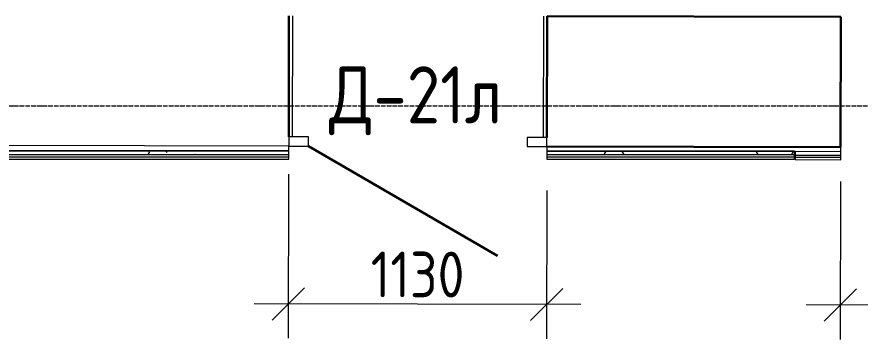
# Model space of a CAD drawing. Header units: millimetres. Extents: x -11345 to 411485, y -9810 to 73012.
# Drawn here: x 42759 to 46449, y 11920 to 13335 of the extents above; entities that cross this region are included whole.
import ezdxf

# ---------------------------------------------------------------- set-up
doc = ezdxf.new("R2010")
doc.units = ezdxf.units.MM
doc.linetypes.add('ADSK_Линия сетки', pattern=[25, 20, -2.5, 0, -2.5])
for name, color, linetype, lineweight in [('Двери', 7, 'Continuous', 9), ('Марки дверей', 7, 'Continuous', 20), ('Оси', 253, 'Continuous', 9), ('Перекрытие', 7, 'Continuous', 9), ('Размеры', 7, 'Continuous', 5), ('Стены внутренние', 7, 'Continuous', 18), ('Стены несущие', 7, 'Continuous', 30), ('Стены отделка', 7, 'Continuous', 30), ('Стены штриховка', 7, 'Continuous', 9)]:
    doc.layers.add(name, color=color, linetype=linetype, lineweight=lineweight)
doc.styles.add('GOST Common_2', font='GOST_Common.ttf', dxfattribs={"width": 0.9, "height": 250})
doc.styles.add('GOST Common_7', font='GOST_Common.ttf', dxfattribs={"width": 0.9, "height": 200})
doc.dimstyles.new('ADSK_Основной_2_мм', dxfattribs={"dimscale": 304.8, "dimtxt": 201.142999, "dimasz": 0.463911, "dimexe": 0.492126, "dimexo": 0.492126, "dimgap": 0.098425, "dimtad": 1, "dimrnd": 0.01, "dimdsep": 46, "dimtxsty": 'GOST Common_7', "dimblk1": 'OBLIQUE', "dimblk2": 'OBLIQUE', "dimsah": 1, "dimcen": 0.09, "dimdle": 0.492126, "dimazin": 2, "dimtfac": 1, "dimtdec": 4, "dimtix": 1, "dimtmove": 0, "dimatfit": 3, "dimfxl": 1, "dimtvp": 1, "dimtolj": 1, "dimtzin": 0, "dimlwd": 20, "dimlwe": 20, "dimarcsym": 2})
pattern_1 = [(0, (32053.86, 0), (406.4, 101.6), [33.528, -271.272, 33.528, -271.272, -1625.6]), (0, (32053.86, 0), (406.4, 101.6), [-609.6, 33.528, -576.072, 33.528, -271.272, -711.2]), (0, (32053.86, 0), (406.4, 101.6), [-1524, 33.528, -169.672, 33.528, -474.472]), (120, (32206.26, 50.8), (-291.1882, 301.15272), [33.528, -271.272, 33.528, -271.272, -1625.6]), (120, (32206.26, 50.8), (-291.1882, 301.15272), [-609.6, 33.528, -576.072, 33.528, -271.272, -711.2]), (120, (32206.26, 50.8), (-291.1882, 301.15272), [-1524, 33.528, -169.672, 33.528, -474.472]), (240, (32257.06, 254), (-115.2118, -402.75272), [33.528, -271.272, 33.528, -271.272, -1625.6]), (240, (32257.06, 254), (-115.2118, -402.75272), [-609.6, 33.528, -576.072, 33.528, -271.272, -711.2]), (240, (32257.06, 254), (-115.2118, -402.75272), [-1524, 33.528, -169.672, 33.528, -474.472])]

# ---------------------------------------------------------------- blocks, each defined once
blk = doc.blocks.new('АС_Дверь_Однопольная_Алюминиевая - 1130х2200 алюм ост с мат_плёнкой Д21л-6195236-План 1-го этажа')
at = {"layer": 'Двери'}
for p, q in [((-353, -245), (-440, -245)), ((-440, -245), (-440, -285)), ((-353, -285), (-353, -245)), ((690, -245), (603, -245)), ((603, -245), (603, -285)), ((690, -285), (690, -245)), ((-440, -285), (-353, -285)), ((603, -285), (690, -285))]:
    blk.add_line(p, q, dxfattribs=at)
at = {"layer": 'Двери', "lineweight": 30}
blk.add_line((-353, -285), (474.9, -763), dxfattribs=at)
blk = doc.blocks.new('_Oblique')
at = {"color": 0, "linetype": 'ByBlock', "lineweight": -2}
blk.add_line((-0.5, -0.5), (0.5, 0.5), dxfattribs=at)
blk = doc.blocks.new('DIMBLOCK67-План 1-го этажа')
at = {"layer": 'Defpoints', "color": 0, "transparency": 16777216}
for p in [(43948.7, 12796.8), (45078.6, 12725), (43947.3, 12078.5)]:
    blk.add_point(p, dxfattribs=at)
at = {"layer": 'Размеры', "color": 0, "transparency": 16777216}
for p, q in [((43948.4, 12646.8), (43947, 11928.5)), ((45078.3, 12575), (45077, 11926.2)), ((45227.3, 12075.9), (43797.3, 12078.8))]:
    blk.add_line(p, q, dxfattribs=at)
at = {"layer": 'Размеры', "color": 0, "transparency": 16777216, "xscale": 141.4, "yscale": 141.4, "zscale": 141.4}
for p, rotation in [((43947.3, 12078.5), 179.8834480627136), ((45077.3, 12076.2), 359.8834480627136)]:
    blk.add_blockref('_Oblique', p, dxfattribs=dict(at, rotation=rotation))
at = {"layer": 'Размеры', "color": 0, "lineweight": 20, "transparency": 16777216, "insert": (44512.5, 12207.4), "char_height": 200, "width": 515.472, "attachment_point": 5, "rotation": 359.8834, "style": 'GOST Common_7'}
blk.add_mtext('\\A1;1130', dxfattribs=at)
blk = doc.blocks.new('DIMBLOCK68-План 1-го этажа')
at = {"layer": 'Defpoints', "color": 0, "transparency": 16777216}
for p in [(46363.7, 12764.5), (48063.7, 12761), (46362.3, 12073.6)]:
    blk.add_point(p, dxfattribs=at)
at = {"layer": 'Размеры', "color": 0, "transparency": 16777216}
for p, q in [((46363.4, 12614.5), (46361.9, 11923.6)), ((48063.4, 12611), (48061.9, 11920.2)), ((48212.2, 12069.8), (46212.3, 12073.9))]:
    blk.add_line(p, q, dxfattribs=at)
at = {"layer": 'Размеры', "color": 0, "transparency": 16777216, "xscale": 141.4, "yscale": 141.4, "zscale": 141.4}
for p, rotation in [((46362.3, 12073.6), 179.8834480627135), ((48062.2, 12070.2), 359.8834480627135)]:
    blk.add_blockref('_Oblique', p, dxfattribs=dict(at, rotation=rotation))
at = {"layer": 'Размеры', "color": 0, "lineweight": 20, "transparency": 16777216, "insert": (47212.5, 12201.9), "char_height": 200, "width": 560.473, "attachment_point": 5, "rotation": 359.8834, "style": 'GOST Common_7'}
blk.add_mtext('\\A1;1700', dxfattribs=at)
blk = doc.blocks.new('оси')
at = {"layer": 'Оси', "linetype": 'ADSK_Линия сетки'}
blk.add_line((-5146.135, 15100), (62505.288, 15100), dxfattribs=at)

msp = doc.modelspace()

# ---------------------------------------------------------------- hatches: boundary and pattern name
at = {"layer": 'Стены внутренние', "lineweight": 9}
h = msp.add_hatch(dxfattribs=at)
h.set_pattern_fill('FP_12', color=256, style=0, pattern_type=2)
h.set_pattern_definition(pattern_1)
h.paths.add_polyline_path([(43261.58565, 12731.68736), (43948.58719, 12731.68736), (43948.61771, 12746.68736), (42699.60748, 12746.68736), (42699.60748, 12731.68736), (42818.86364, 12731.68736)])
h.paths.add_polyline_path([(45900.55059, 12731.68736), (46162.10748, 12731.68736), (46162.10748, 12744.88888), (45078.62087, 12746.68736), (45078.66155, 12731.68736), (45773.86402, 12731.68736)])
h = msp.add_hatch(dxfattribs=at)
h.set_pattern_fill('FP_12', color=256, style=0, pattern_type=2)
h.set_pattern_definition(pattern_1)
h.paths.add_polyline_path([(50563.57901, 12720.9353), (50563.57901, 12735.93527), (48064.9621, 12741.01806), (48065.00278, 12726.01795), (49595.10151, 12722.90539)])
h.paths.add_polyline_path([(46364.9351, 12729.47626), (46364.8184, 12744.47652), (46164.10465, 12744.47622), (46164.10548, 12729.88479), (46364.8184, 12729.47649)])

# ---------------------------------------------------------------- linework, layer by layer
at = {"layer": 'Перекрытие'}
for p, q in [((43964.82336, 13339.35986), (43963.74523, 12809.36095)), ((45063.74295, 12807.12332), (45064.82109, 13337.12222))]:
    msp.add_line(p, q, dxfattribs=at)
at = {"layer": 'Стены несущие'}
for p, q in [((43948.74526, 12809.39147), (43949.82339, 13339.39037)), ((45079.82106, 13337.09171), (45078.74292, 12807.09281)), ((45079.82106, 13337.09171), (46364.8184, 13334.47775)), ((46363.6589, 12764.47892), (46364.8184, 13334.47775)), ((43948.66389, 12769.39155), (43948.66389, 12769.39155)), ((45078.66155, 12767.09289), (46363.6589, 12764.47892)), ((46363.6589, 12764.47892), (45078.66155, 12767.09289))]:
    msp.add_line(p, q, dxfattribs=at)
at = {"layer": 'Стены отделка', "lineweight": 9}
for p, q in [((43948.62321, 12749.39159), (43948.66389, 12769.39155)), ((45078.66155, 12767.09289), (45078.62087, 12747.09293)), ((43948.61771, 12746.68736), (42684.60748, 12746.68736)), ((43948.54651, 12711.68736), (43948.61771, 12746.68736)), ((45078.62005, 12746.68736), (45078.54885, 12711.68736)), ((46162.10748, 12746.68736), (45078.62005, 12746.68736)), ((45078.62087, 12747.09293), (46164.10548, 12744.88482)), ((46162.10748, 12711.68736), (46162.10748, 12746.68736)), ((46164.10548, 12744.88482), (46164.03429, 12709.88489)), ((46365.0063, 12764.47618), (46363.6589, 12764.47892)), ((46364.89442, 12709.4763), (46364.96562, 12744.47622)), ((46364.96562, 12744.47622), (46365.0063, 12764.47618)), ((42719.60748, 12711.68736), (43948.54651, 12711.68736)), ((45078.54885, 12711.68736), (46162.10748, 12711.68736)), ((46164.03429, 12709.88489), (46364.89442, 12709.4763))]:
    msp.add_line(p, q, dxfattribs=at)
msp.add_lwpolyline([(43948.66389, 12769.39155), (42684.62782, 12771.92344), (42684.58714, 12751.92348), (43948.62321, 12749.39159)], dxfattribs=at)
at = {"layer": 'Стены штриховка'}
for p, q in [((42699.60748, 12731.68736), (43948.58719, 12731.68736)), ((45078.58953, 12731.68736), (46162.10748, 12731.68736)), ((46164.07497, 12729.88485), (46364.9351, 12729.47626)), ((46364.96562, 12744.47622), (46164.10548, 12744.88482)), ((46364.96562, 12744.47622), (46364.96562, 12744.47622)), ((42708.60748, 12722.68736), (43948.56889, 12722.68736)), ((45078.57122, 12722.68736), (46162.10748, 12722.68736)), ((46164.05666, 12720.88487), (46364.91679, 12720.47627))]:
    msp.add_line(p, q, dxfattribs=at)

# ---------------------------------------------------------------- block references
msp.add_blockref('оси', (25553.42928, -2155))
at = {"layer": 'Двери', "rotation": 359.8834480627135}
msp.add_blockref('АС_Дверь_Однопольная_Алюминиевая - 1130х2200 алюм ост с мат_плёнкой Д21л-6195236-План 1-го этажа', (44389.24273, 13053.49591), dxfattribs=at)

# ---------------------------------------------------------------- texts
at = {"layer": 'Марки дверей', "lineweight": 9, "insert": (44503.84946, 12967.47022), "char_height": 250, "width": 803.7, "attachment_point": 5, "line_spacing_factor": 1.022766, "style": 'GOST Common_2'}
msp.add_mtext('\\pxqc,t1.8,3.6,5.4,7.2,9,10.8,12.6,14.4,16.2,18,19.8,21.6,23.4,25.2,27,28.8,30.6,32.4,34.2,36,37.8,39.6,41.4,43.2,45,46.8,48.6,50.4,52.2,54,55.8,57.6;{Д-21л}', dxfattribs=at)

# ---------------------------------------------------------------- dimensions: what is measured, and where the dimension line sits
at = {"layer": 'Размеры', "lineweight": 20}
for base, p1, p2, override, picture, middle in [((43947.25851, 12078.52092), (45078.57591, 12724.99161), (43948.71955, 12796.75114), {"dimpost": '<>', "dimfxl": 1132.132868, "dimlwd": 65535, "dimlwe": 65535}, 'DIMBLOCK67-План 1-го этажа', (44512.52179, 12207.37132)), ((46362.25351, 12073.60829), (48063.65538, 12761.02076), (46363.6589, 12764.47892), {"dimpost": '<>', "dimfxl": 1700, "dimlwd": 65535, "dimlwe": 65535}, 'DIMBLOCK68-План 1-го этажа', (47212.5162, 12201.87894))]:
    dim = msp.add_linear_dim(base=base, p1=p1, p2=p2, angle=359.88344806, dimstyle='ADSK_Основной_2_мм', override=override, dxfattribs=at)
    dim.commit()
    dim.dimension.update_dxf_attribs({"geometry": picture, "text_midpoint": middle})

doc.saveas('drawing.dxf')
